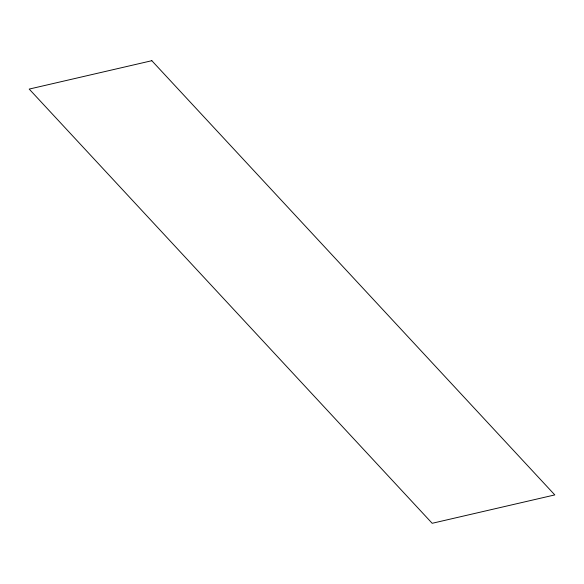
<?xml version="1.0" encoding="UTF-8"?>
<svg xmlns="http://www.w3.org/2000/svg" width="584" height="584" viewBox="0 0 584 584"><rect width="100%" height="100%" fill="white"/><g stroke="black" fill="none" stroke-linecap="round" stroke-linejoin="round"><path stroke-width="0.88" d="M151.825 60.707L29.2 89.082L432.175 523.293L554.8 494.918L151.825 60.707"/></g></svg>
